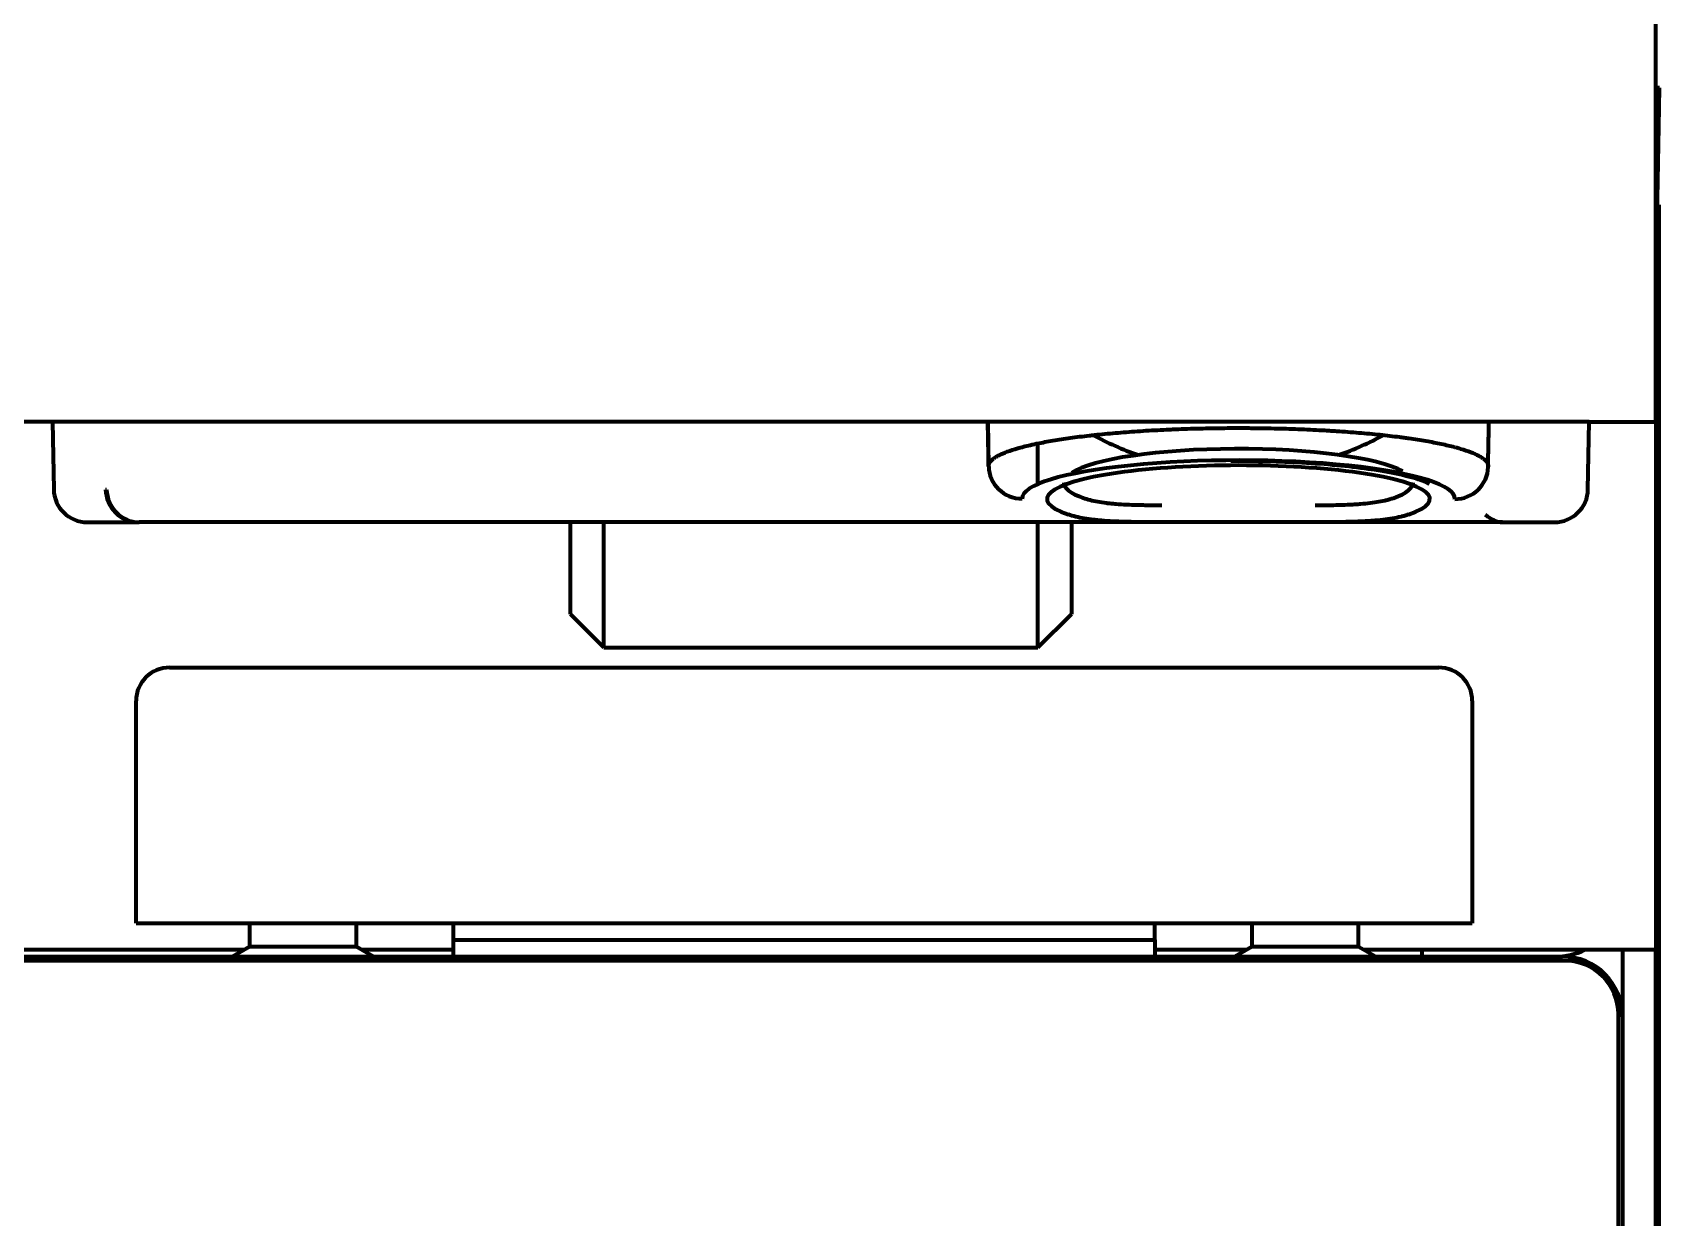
# Model space of a CAD drawing. Header units: inches. Extents: x -3077 to 7201, y 316 to 5463.
# Drawn here: x 3662.25 to 3710.96, y 2075.95 to 2111.41 of the extents above; entities that cross this region are included whole.
import ezdxf

# ---------------------------------------------------------------- set-up
doc = ezdxf.new("R2010")
doc.units = ezdxf.units.IN

msp = doc.modelspace()

# ---------------------------------------------------------------- linework, layer by layer
at = {"linetype": 'Continuous', "lineweight": 70}
for p, q in [((3710.852, 2099.756), (3710.852, 3747.756)), ((3710.957, 2109.756), (3710.852, 2109.756)), ((3710.936, 2108.584), (3710.957, 2109.756)), ((3710.852, 2103.756), (3710.936, 2108.584)), ((3710.896, 2106.256), (3710.938, 2106.256)), ((3710.938, 2106.256), (3710.938, 2104.256)), ((3710.888, 2104.256), (3710.888, 2105.818)), ((3710.888, 2043.256), (3710.888, 2104.256)), ((3710.938, 2104.256), (3710.938, 2043.256)), ((3710.852, 2103.756), (3710.888, 2103.756)), ((3708.852, 2099.756), (3542.852, 2099.756)), ((3662.852, 2099.756), (3662.887, 2097.738)), ((3690.852, 2099.756), (3690.875, 2098.43)), ((3708.817, 2097.738), (3708.852, 2099.756)), ((3708.852, 2099.756), (3710.852, 2099.756)), ((3710.852, 2099.775), (3710.852, 2083.956)), ((3692.352, 2097.897), (3692.352, 2099.083)), ((3663.887, 2096.756), (3665.422, 2096.756)), ((3695.836, 2096.756), (3665.446, 2096.756)), ((3678.352, 2094.006), (3678.352, 2096.756)), ((3679.352, 2093.006), (3679.352, 2096.757)), ((3692.352, 2093.006), (3692.352, 2096.757)), ((3693.352, 2096.755), (3693.352, 2094.006)), ((3700.869, 2096.756), (3695.836, 2096.756)), ((3706.26, 2096.756), (3700.869, 2096.756)), ((3706.26, 2096.756), (3707.817, 2096.756)), ((3678.352, 2094.006), (3679.352, 2093.006)), ((3692.352, 2093.006), (3693.352, 2094.006)), ((3679.352, 2093.006), (3692.352, 2093.006)), ((3666.352, 2092.406), (3704.352, 2092.406)), ((3665.352, 2089.311), (3665.352, 2091.406)), ((3705.352, 2091.406), (3705.352, 2089.311)), ((3665.352, 2086.003), (3665.352, 2089.311)), ((3705.352, 2089.311), (3705.352, 2086.003)), ((3665.352, 2084.756), (3665.352, 2086.003)), ((3705.352, 2086.003), (3705.352, 2084.756)), ((3666.352, 2084.756), (3704.352, 2084.756)), ((3668.752, 2084.756), (3668.752, 2084.044)), ((3671.952, 2084.044), (3671.952, 2084.756)), ((3674.852, 2084.256), (3674.852, 2084.756)), ((3695.852, 2084.256), (3695.852, 2084.756)), ((3698.752, 2084.756), (3698.752, 2084.044)), ((3701.952, 2084.044), (3701.952, 2084.756)), ((3674.852, 2084.256), (3695.852, 2084.256)), ((3668.599, 2083.956), (3636.252, 2083.956)), ((3708.127, 2083.631), (3661.577, 2083.631)), ((3661.652, 2083.756), (3708.052, 2083.756)), ((3668.752, 2084.044), (3668.252, 2083.756)), ((3671.952, 2084.044), (3668.752, 2084.044)), ((3672.452, 2083.756), (3671.952, 2084.044)), ((3674.852, 2083.956), (3672.106, 2083.956)), ((3698.597, 2083.956), (3695.851, 2083.956)), ((3698.752, 2084.044), (3698.252, 2083.756)), ((3701.952, 2084.044), (3698.752, 2084.044)), ((3702.452, 2083.756), (3701.952, 2084.044)), ((3708.852, 2083.956), (3702.105, 2083.956)), ((3703.852, 2083.756), (3703.852, 2083.958)), ((3710.852, 2083.956), (3708.852, 2083.956)), ((3709.852, 2083.956), (3709.852, 2083.41)), ((3710.852, 2083.41), (3710.852, 2083.956)), ((3709.852, 2083.41), (3709.852, 2081.956)), ((3710.852, 2037.052), (3710.852, 2083.41)), ((3709.727, 2035.481), (3709.727, 2082.031)), ((3709.852, 2081.956), (3709.852, 2035.556))]:
    msp.add_line(p, q, dxfattribs=at)
for centre, radius, start, end in [((3698.352, 2107.339), 9.083, 241.3979, 250.6872), ((3698.352, 2107.339), 9.083, 289.3128, 298.6021), ((3663.887, 2097.756), 1, 181, 270), ((3707.817, 2097.756), 1, 270, 359), ((3666.352, 2091.406), 1, 90, 180), ((3704.352, 2091.406), 1, 0, 90), ((3707.852, 2085.756), 2, 270, 295.8398), ((3708.052, 2081.956), 1.8, 0, 90), ((3708.127, 2082.031), 1.6, 0, 90)]:
    msp.add_arc(centre, radius, start, end, dxfattribs=at)
for centre, major_axis, ratio, start_param, end_param in [((3698.352, 2097.94), (5.23, 0), 0.193184, 0.342334, 2.843796), ((3691.875, 2098.444), (-0.999, -0.033), 0.984791, 6.267311, 7.821398), ((3698.352, 2097.466), (6.477, 0), 0.176328, 6.264418, 9.430614), ((3698.352, 2097.447), (5.73, 0), 0.176327, 5.80633, 9.901633), ((3704.828, 2098.43), (0.994, -0.106), 0.98464, 4.816817, 6.373149), ((3665.422, 2097.756), (0, 1), 0.981161, 1.58825, 3.141593), ((3665.446, 2097.756), (0, 1), 0.975126, 1.58866, 3.141593), ((3698.352, 2097.94), (5.23, 0), 0.193184, 3.141537, 3.618448), ((3698.352, 2097.94), (5.23, 0), 0.193184, 5.80633, 6.283241)]:
    msp.add_ellipse(centre, major_axis=major_axis, ratio=ratio, start_param=start_param, end_param=end_param, dxfattribs=at)
for points in [[(3690.875, 2098.427), (3690.868, 2098.87), (3690.86, 2099.313), (3690.852, 2099.756)], [(3664.441, 2097.738), (3664.45, 2097.738), (3664.46, 2097.738), (3664.471, 2097.738)], [(3705.743, 2096.984), (3705.834, 2096.908), (3706.011, 2096.794), (3706.179, 2096.756), (3706.26, 2096.756)], [(3674.852, 2083.756), (3674.852, 2083.832), (3674.852, 2083.991), (3674.852, 2084.165), (3674.852, 2084.256)], [(3695.852, 2084.256), (3695.852, 2084.165), (3695.852, 2083.992), (3695.852, 2083.832), (3695.852, 2083.756)]]:
    msp.add_open_spline(points, degree=3, dxfattribs=at)
for points, knots in [([(3705.828, 2098.412), (3705.831, 2098.601), (3705.834, 2098.79), (3705.838, 2099.014), (3705.839, 2099.049), (3705.844, 2099.308), (3705.848, 2099.532), (3705.852, 2099.756)], [0, 0, 0, 0, 0.421536, 0.421536, 0.500004, 0.500004, 1, 1, 1, 1]), ([(3690.875, 2098.427), (3690.874, 2098.465), (3690.885, 2098.502), (3690.931, 2098.577), (3690.965, 2098.614), (3691.036, 2098.669), (3691.062, 2098.688), (3691.106, 2098.715), (3691.122, 2098.724), (3691.154, 2098.742), (3691.171, 2098.751), (3691.26, 2098.797), (3691.341, 2098.832), (3691.527, 2098.901), (3691.63, 2098.935), (3691.859, 2099.001), (3691.985, 2099.033), (3692.156, 2099.073), (3692.191, 2099.08), (3692.262, 2099.096), (3692.37, 2099.119), (3692.484, 2099.141), (3692.717, 2099.185), (3693.045, 2099.241), (3693.409, 2099.291), (3693.695, 2099.327), (3693.792, 2099.339), (3693.942, 2099.356), (3693.992, 2099.361), (3694.094, 2099.372), (3694.145, 2099.378), (3694.403, 2099.404), (3694.826, 2099.443), (3695.271, 2099.475), (3695.727, 2099.504), (3695.96, 2099.516), (3696.26, 2099.53), (3696.32, 2099.533), (3696.44, 2099.538), (3696.62, 2099.545), (3696.802, 2099.551), (3697.166, 2099.562), (3697.41, 2099.567), (3697.901, 2099.574), (3698.148, 2099.576), (3698.459, 2099.576), (3698.521, 2099.575), (3698.646, 2099.575), (3698.708, 2099.574), (3698.895, 2099.573), (3699.019, 2099.571), (3699.39, 2099.565), (3699.878, 2099.554), (3700.355, 2099.535), (3700.709, 2099.518), (3700.827, 2099.511), (3701.002, 2099.502), (3701.06, 2099.498), (3701.176, 2099.491), (3701.233, 2099.487), (3701.52, 2099.469), (3701.742, 2099.452), (3702.173, 2099.416), (3702.383, 2099.396), (3702.788, 2099.354), (3702.985, 2099.331), (3703.222, 2099.3), (3703.269, 2099.294), (3703.362, 2099.281), (3703.5, 2099.262), (3703.632, 2099.242), (3703.889, 2099.202), (3704.213, 2099.146), (3704.499, 2099.085), (3704.699, 2099.037), (3704.764, 2099.021), (3704.857, 2098.996), (3704.887, 2098.988), (3704.946, 2098.972), (3704.975, 2098.963), (3705.116, 2098.922), (3705.217, 2098.887), (3705.396, 2098.818), (3705.475, 2098.783), (3705.575, 2098.729), (3705.606, 2098.711), (3705.648, 2098.683), (3705.661, 2098.674), (3705.686, 2098.656), (3705.698, 2098.646), (3705.753, 2098.6), (3705.817, 2098.525), (3705.832, 2098.45), (3705.828, 2098.412)], [0, 0, 0, 0, 0.03125, 0.03125, 0.0625, 0.0625, 0.078125, 0.078125, 0.085938, 0.085938, 0.09375, 0.09375, 0.125, 0.125, 0.15625, 0.15625, 0.1875, 0.1875, 0.195313, 0.195313, 0.203125, 0.21875, 0.21875, 0.25, 0.28125, 0.28125, 0.296875, 0.296875, 0.304688, 0.304688, 0.3125, 0.3125, 0.34375, 0.375, 0.375, 0.40625, 0.40625, 0.414063, 0.414063, 0.421875, 0.4375, 0.4375, 0.46875, 0.46875, 0.5, 0.5, 0.507813, 0.507813, 0.515625, 0.515625, 0.53125, 0.53125, 0.5625, 0.59375, 0.59375, 0.609375, 0.609375, 0.617188, 0.617188, 0.625, 0.625, 0.65625, 0.65625, 0.6875, 0.6875, 0.71875, 0.71875, 0.726563, 0.726563, 0.734375, 0.75, 0.75, 0.78125, 0.8125, 0.8125, 0.828125, 0.828125, 0.835938, 0.835938, 0.84375, 0.84375, 0.875, 0.875, 0.90625, 0.90625, 0.921875, 0.921875, 0.929688, 0.929688, 0.9375, 0.9375, 0.96875, 1, 1, 1, 1]), ([(3698.123, 2098.589), (3698.876, 2098.594), (3700.323, 2098.563), (3702.247, 2098.382), (3703.486, 2098.14), (3703.986, 2097.962), (3704.062, 2097.906), (3704.062, 2097.907)], [0, 0, 0, 0, 0.253795, 0.521985, 0.754556, 0.923912, 1, 1, 1, 1]), ([(3696.055, 2097.256), (3695.929, 2097.256), (3695.805, 2097.256), (3695.624, 2097.258), (3695.565, 2097.259), (3695.447, 2097.261), (3695.389, 2097.262), (3695.217, 2097.266), (3694.996, 2097.274), (3694.788, 2097.287), (3694.663, 2097.296), (3694.638, 2097.299), (3694.589, 2097.303), (3694.517, 2097.31), (3694.447, 2097.317), (3694.31, 2097.334), (3694.224, 2097.347), (3693.978, 2097.391), (3693.833, 2097.429), (3693.705, 2097.476)], [0, 0, 0, 0, 0.125, 0.125, 0.1875, 0.1875, 0.25, 0.25, 0.375, 0.5, 0.5, 0.53125, 0.53125, 0.5625, 0.625, 0.625, 0.75, 0.75, 1, 1, 1, 1]), ([(3702.999, 2097.476), (3702.967, 2097.464), (3702.934, 2097.453), (3702.865, 2097.431), (3702.83, 2097.421), (3702.719, 2097.393), (3702.564, 2097.359), (3702.303, 2097.321), (3702.112, 2097.302), (3701.986, 2097.292), (3701.961, 2097.29), (3701.91, 2097.287), (3701.833, 2097.282), (3701.753, 2097.277), (3701.593, 2097.27), (3701.372, 2097.262), (3701.022, 2097.257), (3700.776, 2097.256), (3700.649, 2097.256)], [0, 0, 0, 0, 0.0625, 0.0625, 0.125, 0.125, 0.25, 0.375, 0.5, 0.5, 0.53125, 0.53125, 0.5625, 0.625, 0.625, 0.75, 0.875, 1, 1, 1, 1]), ([(3695.836, 2096.756), (3695.696, 2096.756), (3695.559, 2096.756), (3695.36, 2096.758), (3695.294, 2096.759), (3695.164, 2096.761), (3695.1, 2096.762), (3694.911, 2096.767), (3694.668, 2096.775), (3694.441, 2096.788), (3694.304, 2096.798), (3694.277, 2096.801), (3694.224, 2096.805), (3694.145, 2096.812), (3694.068, 2096.82), (3693.919, 2096.837), (3693.731, 2096.864), (3693.479, 2096.916), (3693.33, 2096.959), (3693.261, 2096.984)], [0, 0, 0, 0, 0.125, 0.125, 0.1875, 0.1875, 0.25, 0.25, 0.375, 0.5, 0.5, 0.53125, 0.53125, 0.5625, 0.625, 0.625, 0.75, 0.875, 1, 1, 1, 1]), ([(3703.443, 2096.984), (3703.409, 2096.971), (3703.373, 2096.96), (3703.317, 2096.943), (3703.298, 2096.938), (3703.259, 2096.928), (3703.161, 2096.902), (3702.97, 2096.863), (3702.686, 2096.823), (3702.477, 2096.804), (3702.34, 2096.794), (3702.312, 2096.792), (3702.256, 2096.788), (3702.172, 2096.783), (3702.085, 2096.779), (3701.909, 2096.771), (3701.666, 2096.763), (3701.409, 2096.759), (3701.145, 2096.756), (3701.009, 2096.756), (3700.869, 2096.756)], [0, 0, 0, 0, 0.0625, 0.0625, 0.09375, 0.09375, 0.125, 0.25, 0.375, 0.5, 0.5, 0.53125, 0.53125, 0.5625, 0.625, 0.625, 0.75, 0.875, 0.875, 1, 1, 1, 1]), ([(3665.352, 2084.756), (3665.353, 2084.756), (3665.359, 2084.756), (3665.376, 2084.756), (3665.384, 2084.756), (3665.397, 2084.756), (3665.402, 2084.756), (3665.413, 2084.756), (3665.419, 2084.756), (3665.449, 2084.756), (3665.479, 2084.756), (3665.532, 2084.756), (3665.551, 2084.756), (3665.582, 2084.756), (3665.592, 2084.756), (3665.614, 2084.756), (3665.625, 2084.756), (3665.683, 2084.756), (3665.733, 2084.756), (3665.801, 2084.756), (3665.815, 2084.756), (3665.843, 2084.756), (3665.858, 2084.756), (3665.902, 2084.756), (3665.932, 2084.756), (3666.023, 2084.756), (3666.086, 2084.756), (3666.169, 2084.756), (3666.185, 2084.756), (3666.218, 2084.756), (3666.235, 2084.756), (3666.285, 2084.756), (3666.318, 2084.756), (3666.352, 2084.756)], [0, 0, 0, 0, 0.118305, 0.118305, 0.181284, 0.181284, 0.212773, 0.212773, 0.244262, 0.244262, 0.370218, 0.370218, 0.433196, 0.433196, 0.464685, 0.464685, 0.496175, 0.496175, 0.622131, 0.622131, 0.65362, 0.65362, 0.685109, 0.685109, 0.748087, 0.748087, 0.874044, 0.874044, 0.905533, 0.905533, 0.937022, 0.937022, 1, 1, 1, 1]), ([(3704.352, 2084.756), (3704.42, 2084.756), (3704.486, 2084.756), (3704.583, 2084.756), (3704.615, 2084.756), (3704.663, 2084.756), (3704.679, 2084.756), (3704.711, 2084.756), (3704.726, 2084.756), (3704.803, 2084.756), (3704.861, 2084.756), (3704.929, 2084.756), (3704.942, 2084.756), (3704.969, 2084.756), (3704.982, 2084.756), (3705.02, 2084.756), (3705.068, 2084.756), (3705.111, 2084.756), (3705.152, 2084.756), (3705.172, 2084.756), (3705.225, 2084.756), (3705.255, 2084.756), (3705.291, 2084.756), (3705.302, 2084.756), (3705.316, 2084.756), (3705.32, 2084.756), (3705.328, 2084.756), (3705.331, 2084.756), (3705.346, 2084.756), (3705.352, 2084.756), (3705.352, 2084.756)], [0, 0, 0, 0, 0.125376, 0.125376, 0.188065, 0.188065, 0.219409, 0.219409, 0.250753, 0.250753, 0.376129, 0.376129, 0.407474, 0.407474, 0.438818, 0.438818, 0.501506, 0.564194, 0.564194, 0.626882, 0.626882, 0.752259, 0.752259, 0.814947, 0.814947, 0.846291, 0.846291, 0.877635, 0.877635, 1, 1, 1, 1])]:
    msp.add_open_spline(points, degree=3, knots=knots, dxfattribs=at)

doc.saveas('drawing.dxf')
